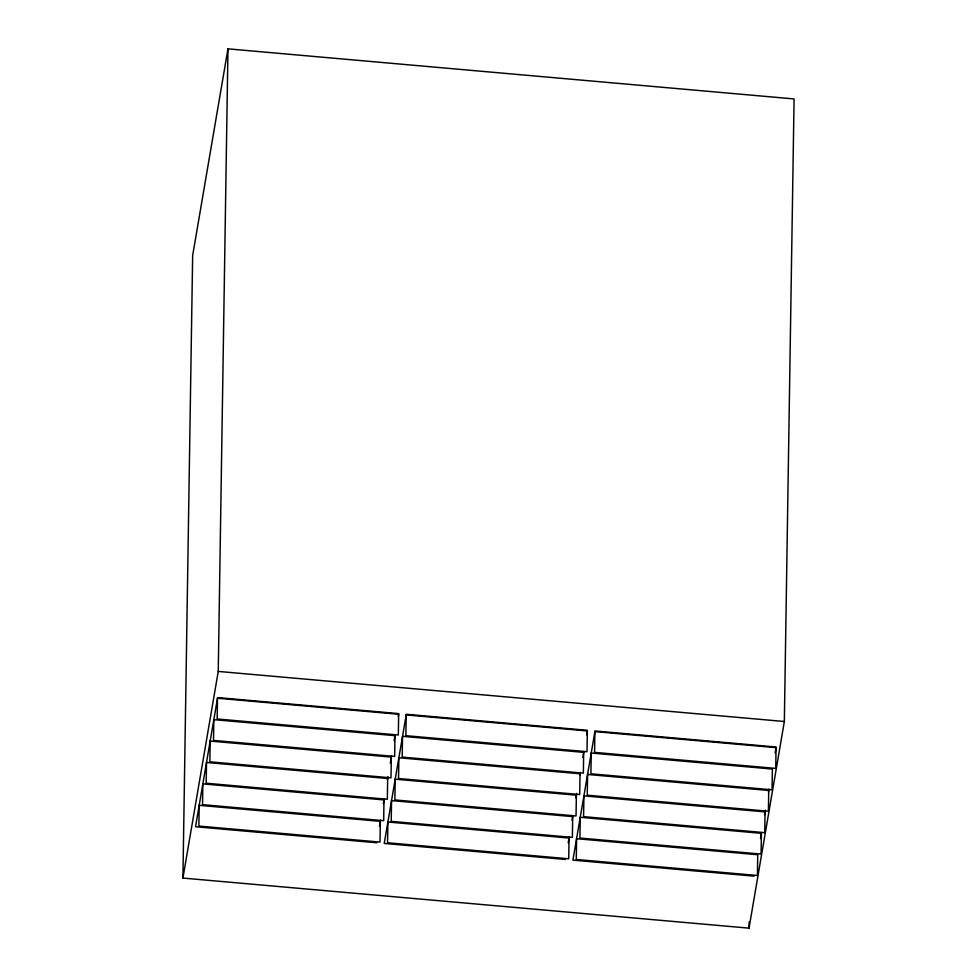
<?xml version="1.0" encoding="UTF-8"?>
<svg xmlns="http://www.w3.org/2000/svg" width="977" height="977" viewBox="0 0 977 977"><rect width="100%" height="100%" fill="white"/><g stroke="black" fill="none" stroke-linecap="round" stroke-linejoin="round"><path stroke-width="1.47" d="M182.919 878.067L192.652 255.498L227.971 48.85L794.081 98.933L784.348 721.502L749.029 928.15L182.919 878.067L218.25 671.419L227.971 48.85M749.029 928.15L749.115 922.044M379.503 826.249L380.529 820.24M383.35 803.717L384.12 799.21M387.466 779.683L387.979 776.691M390.287 763.171L391.569 755.661M394.134 740.639L395.16 734.631M398.25 716.617L398.763 713.613L217.602 697.578L195.534 826.737L376.682 842.76M568.199 842.943L569.237 836.935M572.058 820.411L572.827 815.905M575.905 797.891L576.674 793.385M579.752 775.359L580.265 772.355M582.842 757.334L583.867 751.325M586.688 734.814L587.458 730.308L406.31 714.272L384.23 843.432L565.378 859.455M760.497 838.608L761.523 832.599M764.6 814.586L765.37 810.08M768.459 792.054L768.972 789.05M775.127 753.011L776.153 747.002L595.005 730.967L572.925 860.126L754.085 876.149M218.25 671.419L784.348 721.502M199.186 805.317L198.868 826.066L380.016 842.101L380.346 821.352L199.186 805.317M202.85 783.896L202.532 804.657L383.68 820.68L383.998 799.931L202.85 783.896M206.513 762.487L206.184 783.236L387.344 799.259L387.661 778.51L206.513 762.487M210.177 741.067L209.847 761.816L390.995 777.839L391.325 757.09L210.177 741.067M213.829 719.646L213.511 740.395L394.659 756.43L394.989 735.669L213.829 719.646M217.492 698.225L217.175 718.974L398.323 735.009L398.653 714.26L217.492 698.225M387.893 822.011L387.564 842.76L568.712 858.795L569.041 838.046L387.893 822.011M391.545 800.59L391.227 821.352L572.375 837.374L572.705 816.625L391.545 800.59M395.209 779.182L394.891 799.931L576.039 815.954L576.369 795.205L395.209 779.182M398.872 757.761L398.543 778.51L579.703 794.545L580.02 773.784L398.872 757.761M402.536 736.34L402.206 757.09L583.367 773.125L583.684 752.363L402.536 736.34M406.2 714.92L405.87 735.681L587.018 751.704L587.348 730.955L406.2 714.92M576.589 838.706L576.271 859.467L757.419 875.49L757.737 854.741L576.589 838.706M580.253 817.285L579.923 838.046L761.083 854.069L761.401 833.32L580.253 817.285M583.916 795.876L583.587 816.625L764.735 832.648L765.064 811.899L583.916 795.876M587.568 774.456L587.25 795.205L768.398 811.24L768.728 790.478L587.568 774.456M591.232 753.035L590.914 773.784L772.062 789.819L772.392 769.07L591.232 753.035M594.895 731.614L594.566 752.375L775.726 768.398L776.043 747.649L594.895 731.614"/></g></svg>
